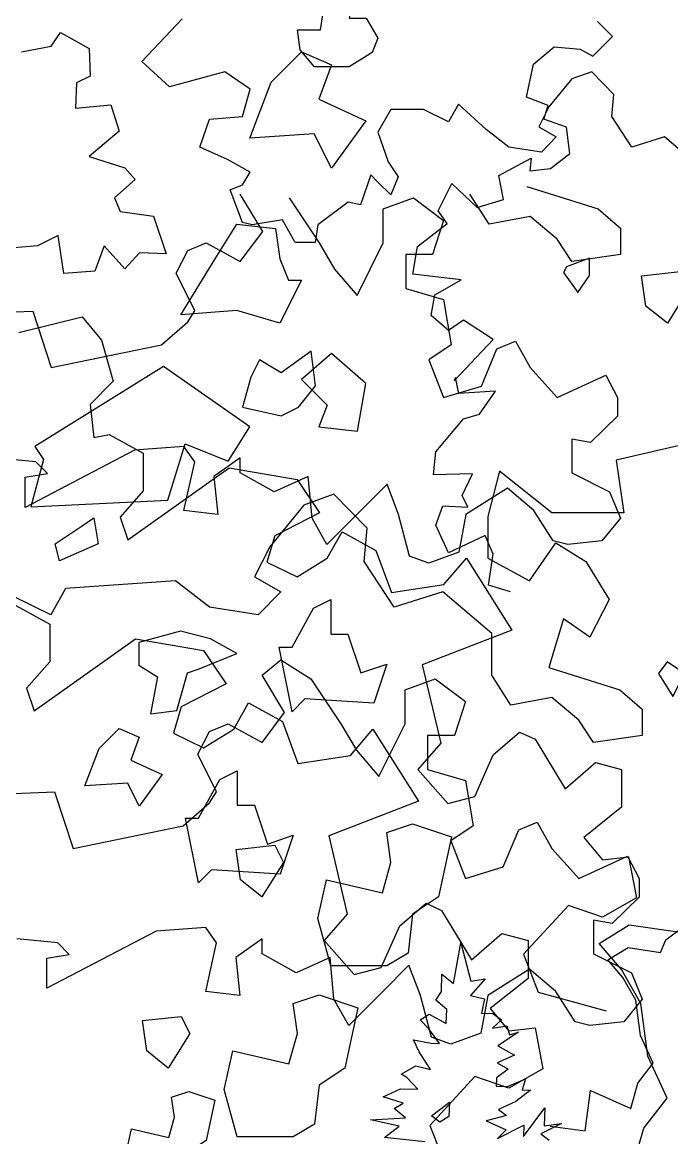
# Model space of a CAD drawing. Header units: inches. Extents: x 11.9 to 85.3, y 21.1 to 37.4.
# Drawn here: x 67.4779 to 67.7459, y 22.2419 to 22.7021 of the extents above; entities that cross this region are included whole.
import ezdxf

# ---------------------------------------------------------------- set-up
doc = ezdxf.new("R2010")
doc.units = ezdxf.units.IN
doc.header["$MEASUREMENT"] = 0
doc.layers.add('CAY', color=94, linetype='Continuous')
doc.layers.add('CAY-3', color=61, linetype='Continuous')

# ---------------------------------------------------------------- blocks, each defined once
blk = doc.blocks.new('A$C76451831')
at = {"layer": 'CAY'}
for p, q in [((1563, 1836), (1594.3, 1818.9)), ((1594.3, 1818.9), (1594.3, 1784.1)), ((1580.1, 1739.3), (1673.3, 1805.4)), ((1673.3, 1805.4), (1735.8, 1794.7)), ((1735.8, 1794.7), (1756.4, 1764.1)), ((1594.3, 1784.1), (1573, 1759.9)), ((3764, 1772.8), (3822.4, 1787)), ((3822.4, 1787), (3840.1, 1765.7)), ((1756.4, 1764.1), (1715.1, 1742.8)), ((3840.1, 1765.7), (3850.7, 1728)), ((1573, 1759.9), (1580.1, 1739.3)), ((1715.1, 1742.8), (1708.1, 1718.6)), ((1763.5, 1722.2), (1777.1, 1746.4)), ((1777.1, 1746.4), (1808.3, 1729.3)), ((1808.3, 1729.3), (1822.5, 1690.9)), ((3850.7, 1728), (3829.5, 1706.7)), ((1708.1, 1718.6), (1735.8, 1705.1)), ((1735.8, 1705.1), (1763.5, 1722.2)), ((1870.8, 1698), (1891.4, 1722.2)), ((1891.4, 1722.2), (1933.3, 1656.1)), ((3829.5, 1706.7), (3833, 1676.1)), ((1822.5, 1690.9), (1870.8, 1698)), ((3833, 1676.1), (3847.2, 1679)), ((3847.2, 1679), (3878.4, 1661.9)), ((3878.4, 1661.9), (3878.4, 1627.1)), ((1933.3, 1656.1), (1850.8, 1624.3)), ((3864.3, 1582.3), (3957.4, 1648.4)), ((3957.4, 1648.4), (4019.9, 1637.7)), ((4019.9, 1637.7), (4040.5, 1607.1)), ((1850.8, 1624.3), (1867.9, 1552.3)), ((3878.4, 1627.1), (3857.2, 1602.9)), ((3857.2, 1602.9), (3864.3, 1582.3)), ((4040.5, 1607.1), (3999.3, 1585.8)), ((4047.6, 1565.2), (4061.2, 1589.4)), ((4061.2, 1589.4), (4092.4, 1572.3)), ((3999.3, 1585.8), (3992.2, 1561.6)), ((4092.4, 1572.3), (4106.6, 1533.9)), ((1916.2, 1541.7), (1940.4, 1562.3)), ((1940.4, 1562.3), (1954.5, 1555.8)), ((3992.2, 1561.6), (4019.9, 1548.1)), ((4019.9, 1548.1), (4047.6, 1565.2)), ((4154.9, 1541), (4175.6, 1565.2)), ((4175.6, 1565.2), (4217.4, 1499.1)), ((1867.9, 1552.3), (1846.6, 1528.1)), ((1954.5, 1555.8), (1982.2, 1510.4)), ((1899.1, 1503.3), (1916.2, 1541.7)), ((2099.4, 1525.5), (2127.1, 1542.6)), ((2127.1, 1542.6), (2171.9, 1536.1)), ((4106.6, 1533.9), (4154.9, 1541)), ((1846.6, 1528.1), (1874.3, 1496.9)), ((1982.2, 1510.4), (2010, 1534.6)), ((2010, 1534.6), (2034.1, 1528.1)), ((2034.1, 1528.1), (2034.1, 1493.3)), ((2120, 1501.3), (2099.4, 1525.5)), ((1874.3, 1496.9), (1899.1, 1503.3)), ((2137.7, 1470.1), (2120, 1501.3)), ((4217.4, 1499.1), (4134.9, 1467.3)), ((2034.1, 1493.3), (1999.3, 1465.6)), ((2144.2, 1421.7), (2137.7, 1470.1)), ((4134.9, 1467.3), (4152, 1395.3)), ((1999.3, 1465.6), (2016.4, 1445)), ((2016.4, 1445), (2040.6, 1447.9)), ((2040.6, 1447.9), (2047.7, 1410.1)), ((2161.9, 1383.3), (2144.2, 1421.7)), ((2047.7, 1410.1), (2016.4, 1392.5)), ((4200.3, 1384.7), (4224.5, 1405.3)), ((4224.5, 1405.3), (4238.7, 1398.8)), ((1985.2, 1403.1), (1943.9, 1358.2)), ((2016.4, 1392.5), (1985.2, 1403.1)), ((4152, 1395.3), (4130.8, 1371.1)), ((4238.7, 1398.8), (4266.4, 1353.4)), ((4183.2, 1346.3), (4200.3, 1384.7)), ((2140.7, 1355.6), (2161.9, 1383.3)), ((4266.4, 1353.4), (4294.1, 1377.6)), ((4294.1, 1377.6), (4318.3, 1371.1)), ((4130.8, 1371.1), (4158.5, 1339.9)), ((4318.3, 1371.1), (4318.3, 1336.3)), ((1943.9, 1358.2), (1957.5, 1323.4)), ((2130.6, 1320.8), (2140.7, 1355.6)), ((4158.5, 1339.9), (4183.2, 1346.3)), ((4318.3, 1336.3), (4283.5, 1308.6)), ((4283.5, 1308.6), (4300.6, 1287.9)), ((4300.6, 1287.9), (4324.7, 1290.9)), ((4324.7, 1290.9), (4331.8, 1253.1)), ((4331.8, 1253.1), (4300.6, 1235.4)), ((4269.3, 1246.1), (4228, 1201.2)), ((4300.6, 1235.4), (4269.3, 1246.1)), ((4358.8, 1214.4), (4377.3, 1228.2)), ((4354.1, 1203), (4358.8, 1214.4)), ((4228, 1201.2), (4241.6, 1166.4)), ((4305.7, 1196), (4324.2, 1207.4)), ((4324.2, 1207.4), (4354.1, 1203)), ((4319.5, 1179.8), (4305.7, 1196)), ((4331.3, 1159), (4319.5, 1179.8)), ((4241.6, 1166.4), (4304.1, 1149.3)), ((4335.6, 1126.7), (4331.3, 1159)), ((4347.4, 1101.2), (4335.6, 1126.7)), ((4333.2, 1082.7), (4347.4, 1101.2)), ((4326.6, 1059.5), (4333.2, 1082.7)), ((4284.9, 1039.1), (4289.6, 1076)), ((4289.6, 1076), (4326.6, 1059.5)), ((4252.7, 1043.4), (4284.9, 1039.1))]:
    blk.add_line(p, q, dxfattribs=at)
for points in [[(4216, 1534.3), (4196, 1540.6), (4200.2, 1569.1), (4192.8, 1586), (4159, 1570.1), (4147.4, 1595.5), (4153.8, 1613.4), (4177, 1612.3), (4171.7, 1622.9), (4181.2, 1642.9), (4145.3, 1641.9), (4147.4, 1663), (4172.8, 1693.5), (4187.5, 1697.8), (4202.3, 1718.9), (4168.5, 1716.7), (4165.4, 1731.5), (4164.3, 1728.3), (4200.2, 1766.3), (4172.8, 1784.2), (4159, 1774.7), (4143.2, 1788.5), (4146.4, 1807.4), (4170.6, 1821.2), (4126.4, 1826.4), (4130.6, 1851.7), (4158, 1872.8), (4149.6, 1884.4), (4162.2, 1909.7), (4185.4, 1887.6), (4209.7, 1895), (4205.5, 1917.1), (4235, 1933), (4233.9, 1921.4), (4252.9, 1923.5), (4270.8, 1937.2), (4267.7, 1961.4), (4246.6, 1968.8), (4250.8, 1981.5), (4230.8, 1988.9), (4237.1, 2019.4), (4256.1, 2035.3), (4280.3, 2033.1), (4291.9, 2026.8), (4309.9, 2044.7), (4296.2, 2058.5)], [(4137.3, 1028.9), (4100.3, 1032.9), (4113.8, 1043.3), (4087.3, 1049.2), (4119.5, 1050.8), (4109, 1059.4), (4117.3, 1064.5), (4098.9, 1070.1), (4115, 1077.7), (4130.9, 1077.2), (4120.8, 1088), (4115.5, 1090.9), (4128.9, 1098.6), (4142.4, 1095.4), (4132.1, 1111.6), (4127, 1122.6), (4143.2, 1119.4), (4150.9, 1119.1), (4141, 1132.6), (4133.1, 1141), (4141.4, 1146.2), (4157, 1137.5), (4157.5, 1150.6), (4147.3, 1159.1), (4152.6, 1167.1), (4153.1, 1182.9), (4163.7, 1174.4), (4170.5, 1211.8), (4179.7, 1176.6), (4192.9, 1178.8), (4179.2, 1163.4), (4192.2, 1160.3), (4189.5, 1147.2), (4199.9, 1146.8), (4207.9, 1141.1), (4199.4, 1133.3), (4212.7, 1135.5), (4215.1, 1127.3), (4223.3, 1129.7), (4204.3, 1117.2), (4219.9, 1108.5), (4203.8, 1101.4), (4214, 1095.6), (4203.3, 1087.8), (4203, 1080.1), (4213.4, 1079.7), (4230, 1086.9), (4226.9, 1076.5), (4234.6, 1076.3), (4221.1, 1065.9), (4205, 1058.7), (4212.5, 1053), (4193.8, 1048.2), (4212, 1039.9), (4204.1, 1032), (4228.5, 1044.3), (4228.1, 1033.9), (4247.6, 1060), (4247.1, 1043.7), (4263, 1045.8), (4244.1, 1036.1), (4251.6, 1030.3)]]:
    blk.add_lwpolyline(points, dxfattribs=at)
for points in [[(4267.5, 1833.2), (4264.9, 1827.9), (4278.1, 1809.4), (4288.7, 1825.2), (4288.7, 1841.1)], [(1750.8, 1676.2), (1766.7, 1684.2), (1766.7, 1652.5), (1782.5, 1652.5), (1794.4, 1616.8), (1818.1, 1624.8), (1806.3, 1589.1), (1742.9, 1593.1), (1731.1, 1581.2), (1719.2, 1640.6), (1731.1, 1640.6)], [(3821.2, 1594.5), (3833.1, 1602.4), (3837, 1578.6), (3801.4, 1562.8), (3797.4, 1578.6)], [(4035, 1519.2), (4050.8, 1527.2), (4050.8, 1495.5), (4066.6, 1495.5), (4078.5, 1459.8), (4102.3, 1467.8), (4090.4, 1432.1), (4027.1, 1436.1), (4015.2, 1424.2), (4003.3, 1483.6), (4015.2, 1483.6)], [(1754.8, 1391.1), (1762.7, 1426.7), (1814.2, 1414.8), (1822.1, 1442.6), (1818.1, 1470.3), (1841.9, 1478.2), (1877.5, 1466.3), (1865.7, 1410.9), (1841.9, 1395), (1837.9, 1359.4), (1818.1, 1347.5), (1766.7, 1347.5)], [(4376, 1459.3), (4360.2, 1469.9), (4352.3, 1459.3), (4365.5, 1438.2)], [(1683.5, 1426.7), (1679.6, 1454.5), (1715.2, 1458.4), (1723.1, 1442.6), (1703.3, 1410.9)], [(3837.8, 1390.3), (3856.3, 1408.8), (3874.8, 1400.9), (3866.9, 1379.8), (3895.9, 1366.6), (3874.8, 1337.5), (3864.2, 1358.6), (3824.6, 1356)], [(4038.9, 1234.1), (4046.9, 1269.7), (4098.3, 1257.8), (4106.2, 1285.6), (4102.3, 1313.3), (4126, 1321.2), (4161.7, 1309.3), (4149.8, 1253.9), (4126, 1238), (4122.1, 1202.4), (4102.3, 1190.5), (4050.8, 1190.5)], [(3967.7, 1269.7), (3963.7, 1297.4), (3999.3, 1301.4), (4007.3, 1285.6), (3987.5, 1253.9)], [(3862.3, 1017), (3867.6, 1040.8), (3901.9, 1032.9), (3907.2, 1051.4), (3904.5, 1069.8), (3920.4, 1075.1), (3944.1, 1067.2), (3936.2, 1030.2), (3920.4, 1019.7), (3917.7, 995.9), (3904.5, 988), (3870.2, 988)], [(4143.6, 1052.7), (4159.9, 1065.3), (4159.5, 1052.2), (4151.1, 1047)]]:
    blk.add_lwpolyline(points, close=True, dxfattribs=at)
at = {"layer": 'CAY-3'}
for p, q in [((6416.3, 659.8), (6481.8, 639.1)), ((3473.1, 650.6), (3396.5, 632.9)), ((6173.4, 618.5), (6152.8, 652.7)), ((6197.6, 649.2), (6225.3, 607.9)), ((6284.2, 639.1), (6312, 649.2)), ((6312, 649.2), (6339.7, 628.5)), ((6381.5, 625), (6363.8, 652.7)), ((6284.2, 607.9), (6284.2, 639.1)), ((6481.8, 639.1), (6502.4, 621.4)), ((3396.5, 632.9), (3403.5, 584.6)), ((6339.7, 628.5), (6329.6, 597.3)), ((6419.3, 632.1), (6381.5, 625)), ((6444, 611.4), (6419.3, 632.1)), ((3289.2, 622.9), (3278.5, 581)), ((3337.5, 584.6), (3289.2, 622.9)), ((6152.8, 590.8), (6173.4, 618.5)), ((6502.4, 621.4), (6502.4, 597.3)), ((6104.4, 600.8), (6121.5, 607.9)), ((6121.5, 607.9), (6152.8, 590.8)), ((6225.3, 607.9), (6239.4, 583.7)), ((6260.1, 559.5), (6284.2, 607.9)), ((6457.6, 590.8), (6444, 611.4)), ((3137, 601.7), (3109.3, 591.6)), ((3167.7, 570.4), (3137, 601.7)), ((6093.8, 580.2), (6104.4, 600.8)), ((6304.9, 597.3), (6304.9, 566)), ((6329.6, 597.3), (6304.9, 597.3)), ((6502.4, 597.3), (6457.6, 590.8)), ((3109.3, 591.6), (3078.1, 553.3)), ((3403.5, 584.6), (3337.5, 584.6)), ((3278.5, 581), (3278.5, 542.7)), ((6110.9, 545.4), (6093.8, 580.2)), ((6239.4, 583.7), (6260.1, 559.5)), ((3164.8, 539.7), (3167.7, 570.4)), ((6304.9, 566), (6339.7, 556)), ((3316.9, 522), (3341, 556.8)), ((3341, 556.8), (3368.8, 539.7)), ((6339.7, 556), (6346.7, 514.1)), ((3078.1, 553.3), (3063.9, 525.6)), ((5825.7, 539.8), (5961.9, 545.3)), ((5961.9, 545.3), (5979, 493.4)), ((6104.4, 535.3), (6110.9, 545.4)), ((3192.5, 497.8), (3164.8, 539.7)), ((3278.5, 542.7), (3316.9, 522)), ((3368.8, 539.7), (3390, 504.9)), ((6080.2, 514.1), (6104.4, 535.3)), ((3063.9, 525.6), (3088.1, 512)), ((2890.2, 514.9), (2876.6, 490.8)), ((2991.4, 522), (2890.2, 514.9)), ((3022.7, 497.8), (2991.4, 522)), ((5979, 493.4), (6080.2, 514.1)), ((6346.7, 514.1), (6326.1, 500.5)), ((6388.6, 510.6), (6405.7, 517.6)), ((6405.7, 517.6), (6419.3, 493.4)), ((2876.6, 490.8), (2841.8, 507.9)), ((3088.1, 512), (3067.5, 490.8)), ((3237.3, 512), (3192.5, 497.8)), ((3282.1, 473.7), (3237.3, 512)), ((3390, 504.9), (3372.3, 470.1)), ((6374.5, 476.3), (6388.6, 510.6)), ((3067.5, 490.8), (3022.7, 497.8)), ((6326.1, 500.5), (6339.7, 465.7)), ((6419.3, 493.4), (6444, 465.7)), ((3348.1, 487.2), (3334.6, 442.4)), ((3372.3, 470.1), (3348.1, 487.2)), ((6444, 465.7), (6488.8, 486.4)), ((6488.8, 486.4), (6499.5, 465.7)), ((3282.1, 435.3), (3282.1, 473.7)), ((6339.7, 465.7), (6374.5, 476.3)), ((6499.5, 465.7), (6499.5, 448.6)), ((3071, 435.3), (3088.1, 449.5)), ((3088.1, 449.5), (3115.8, 431.8)), ((3334.6, 442.4), (3400, 421.8)), ((6499.5, 448.6), (6474.7, 424.4)), ((3091.6, 401.1), (3071, 435.3)), ((3115.8, 431.8), (3143.5, 390.5)), ((3202.5, 421.8), (3230.2, 431.8)), ((3230.2, 431.8), (3257.9, 411.1)), ((3299.8, 407.6), (3282.1, 435.3)), ((3202.5, 390.5), (3202.5, 421.8)), ((3400, 421.8), (3420.6, 404.1)), ((6100.9, 420.9), (6055.5, 417.4)), ((6110.9, 406.7), (6100.9, 420.9)), ((6457.6, 427.4), (6457.6, 396.7)), ((6474.7, 424.4), (6457.6, 427.4)), ((3257.9, 411.1), (3247.9, 379.9)), ((3337.5, 414.7), (3299.8, 407.6)), ((3362.3, 394), (3337.5, 414.7)), ((5964.9, 406.7), (5927.1, 410.3)), ((6055.5, 417.4), (5954.9, 364.8)), ((6152.8, 410.3), (6128.6, 393.2)), ((6152.8, 396.7), (6152.8, 410.3)), ((3071, 373.4), (3091.6, 401.1)), ((3420.6, 404.1), (3420.6, 379.9)), ((5975.5, 396.1), (5964.9, 406.7)), ((6100.9, 361.9), (6110.9, 406.7)), ((3022.7, 383.4), (3039.8, 390.5)), ((3039.8, 390.5), (3071, 373.4)), ((3143.5, 390.5), (3157.7, 366.3)), ((3178.3, 342.1), (3202.5, 390.5)), ((3375.8, 373.4), (3362.3, 394)), ((5954.9, 392.6), (5975.5, 396.1)), ((5954.9, 364.8), (5954.9, 392.6)), ((6128.6, 393.2), (6132.1, 358.4)), ((6184, 379), (6152.8, 396.7)), ((6215.3, 393.2), (6184, 379)), ((6218.8, 354.8), (6215.3, 393.2)), ((6457.6, 396.7), (6492.4, 379)), ((3012, 362.8), (3022.7, 383.4)), ((3223.1, 379.9), (3223.1, 348.6)), ((3247.9, 379.9), (3223.1, 379.9)), ((3420.6, 379.9), (3375.8, 373.4)), ((6287.8, 386.1), (6263.6, 361.9)), ((6298.4, 358.4), (6287.8, 386.1)), ((6398.6, 382.6), (6360.3, 358.4)), ((6422.8, 361.9), (6398.6, 382.6)), ((6492.4, 379), (6502.4, 354.8)), ((3029.1, 328), (3012, 362.8)), ((3157.7, 366.3), (3178.3, 342.1)), ((6132.1, 358.4), (6100.9, 361.9)), ((6263.6, 361.9), (6232.4, 330.6)), ((6440.5, 334.2), (6422.8, 361.9)), ((3223.1, 348.6), (3257.9, 338.6)), ((6232.4, 330.6), (6218.8, 354.8)), ((6308.4, 320), (6298.4, 358.4)), ((6360.3, 358.4), (6353.8, 323.6)), ((6502.4, 354.8), (6485.3, 334.2)), ((3257.9, 338.6), (3265, 296.7)), ((6454.1, 330.6), (6440.5, 334.2)), ((6485.3, 334.2), (6454.1, 330.6)), ((2744, 322.4), (2880.2, 328)), ((2880.2, 328), (2897.3, 276)), ((2998.5, 296.7), (3022.7, 317.9)), ((3022.7, 317.9), (3029.1, 328)), ((6326.1, 313.5), (6308.4, 320)), ((6353.8, 323.6), (6326.1, 313.5)), ((3306.9, 293.2), (3323.9, 300.2)), ((3323.9, 300.2), (3337.5, 276.1)), ((2897.3, 276), (2998.5, 296.7)), ((3265, 296.7), (3244.4, 283.1)), ((3292.7, 259), (3306.9, 293.2)), ((3244.4, 283.1), (3257.9, 248.3)), ((3337.5, 276.1), (3362.3, 248.3)), ((3362.3, 248.3), (3407.1, 269)), ((3407.1, 269), (3417.7, 248.3)), ((3257.9, 248.3), (3292.7, 259)), ((3417.7, 248.3), (3417.7, 231.2)), ((3417.7, 231.2), (3392.9, 207)), ((3375.8, 210), (3375.8, 179.3)), ((3392.9, 207), (3375.8, 210)), ((2973.7, 200), (2873.1, 147.5)), ((3019.1, 203.5), (2973.7, 200)), ((3029.1, 189.3), (3019.1, 203.5)), ((2883.1, 189.3), (2845.4, 192.9)), ((2893.7, 178.7), (2883.1, 189.3)), ((3019.1, 144.5), (3029.1, 189.3)), ((3071, 192.9), (3046.8, 175.8)), ((3071, 179.3), (3071, 192.9)), ((2873.1, 175.2), (2893.7, 178.7)), ((2873.1, 147.5), (2873.1, 175.2)), ((3046.8, 175.8), (3050.4, 141)), ((3102.3, 161.6), (3071, 179.3)), ((3133.5, 175.8), (3102.3, 161.6)), ((3137, 137.4), (3133.5, 175.8)), ((3375.8, 179.3), (3410.6, 161.6)), ((3206, 168.7), (3181.9, 144.5)), ((3216.6, 141), (3206, 168.7)), ((3316.9, 165.2), (3278.5, 141)), ((3341, 144.5), (3316.9, 165.2)), ((3410.6, 161.6), (3420.6, 137.4)), ((3050.4, 141), (3019.1, 144.5)), ((3181.9, 144.5), (3150.6, 113.3)), ((3358.7, 116.8), (3341, 144.5)), ((3150.6, 113.3), (3137, 137.4)), ((3226.7, 102.6), (3216.6, 141)), ((3278.5, 141), (3272.1, 106.2)), ((3420.6, 137.4), (3403.5, 116.8)), ((3372.3, 113.3), (3358.7, 116.8)), ((3403.5, 116.8), (3372.3, 113.3)), ((3244.4, 96.1), (3226.7, 102.6)), ((3272.1, 106.2), (3244.4, 96.1))]:
    blk.add_line(p, q, dxfattribs=at)
for points in [[(6572.6, 679.9), (6542.8, 705.5), (6512.9, 696), (6494.4, 724), (6496.4, 744.4), (6475.9, 765.3), (6457.5, 758.6), (6436.6, 733), (6427.2, 714.5), (6443.3, 705.5), (6429.6, 691.3), (6399.7, 696), (6378.8, 712.2), (6353.3, 735.4), (6344.3, 719.2), (6321.1, 730.6), (6291.2, 730.6), (6279.4, 709.8), (6288.8, 682.3), (6297.9, 668.5), (6291.2, 652), (6279.4, 663.8), (6272.8, 670.4), (6263.3, 643), (6251.9, 645.3), (6224, 624.5), (6221.6, 608.3), (6203.1, 608.3), (6191.7, 629.2), (6163.8, 624.5), (6154.8, 626.8), (6143.4, 656.7), (6154.8, 661.4), (6161.9, 672.8), (6141, 684.6), (6115.5, 696), (6124.5, 721.6), (6154.8, 724), (6161.9, 749.1), (6138.7, 765.3), (6087.6, 751.5), (6062.4, 774.7), (6099.4, 814)], [(5951.6, 783.4), (5979, 788.7), (5987.5, 801.3), (6013.8, 786.5), (6014.9, 761.2), (6002.2, 754.9), (6001.2, 731.7), (6033.9, 734.9), (6041.3, 710.6), (6013.8, 687.4), (6046.5, 676.9), (6056, 666.3), (6037, 649.4), (6042.3, 636.8), (6072.9, 632.6), (6084.5, 597.8), (6060.2, 598.8), (6046.5, 584), (6027.6, 605.1), (6019.1, 581.9), (5990.6, 579.8), (5985.4, 614.6), (5966.4, 605.1), (5941.1, 603)]]:
    blk.add_lwpolyline(points, dxfattribs=at)
for points in [[(3079.4, 980.5), (3107.1, 1008.2), (3134.8, 996.3), (3123, 964.7), (3166.5, 944.9), (3134.8, 901.3), (3119, 933), (3059.6, 929)], [(3027.9, 818.1), (3047.7, 849.8), (3083.4, 845.8), (3087.3, 818.1), (3095.2, 798.3), (3107.1, 798.3), (3087.3, 758.7), (3047.7, 770.6), (2996.3, 766.6)], [(6252.8, 814.5), (6268.6, 814.5), (6279.2, 796), (6273.9, 782.8), (6252.8, 769.6), (6221.1, 769.6), (6207.9, 785.5), (6205.3, 803.9), (6226.4, 803.9), (6229, 819.8), (6234.3, 838.3), (6255.4, 825.1)], [(3423.8, 774.6), (3419.9, 802.3), (3455.5, 806.2), (3463.4, 790.4), (3443.6, 758.7)], [(3158.6, 659.7), (3166.5, 703.3), (3134.8, 731), (3107.1, 707.2), (3130.9, 683.5), (3123, 663.7)], [(3039.8, 632), (3059.6, 663.7), (2980.4, 719.1), (2862.1, 645.5), (2870, 633.6), (2858.2, 590.1), (2984.4, 596.3), (3000.2, 647.8)], [(6222, 476.6), (6218.1, 508.3), (6190.4, 488.5), (6170.6, 500.4), (6162.6, 484.6), (6154.7, 456.8), (6190.4, 448.9), (6206.2, 456.8)], [(6125.5, 244), (6097.8, 251.1), (6059.5, 240.5), (6059.5, 219.9), (6076.6, 209.2), (6070.1, 175), (6094.3, 178), (6104.3, 212.8), (6114.9, 216.3), (6149.7, 230.5)]]:
    blk.add_lwpolyline(points, close=True, dxfattribs=at)

msp = doc.modelspace()

# ---------------------------------------------------------------- block references
at = {"layer": 'CAY', "xscale": 0.0004489089019145984, "yscale": 0.0004489089019145984, "zscale": 0.0004489089019145984}
for p in [(64.80582, 22.33817), (66.19827, 22.2373), (65.78675, 21.77831), (66.77351, 21.63726)]:
    msp.add_blockref('A$C76451831', p, dxfattribs=at)

doc.saveas('drawing.dxf')
